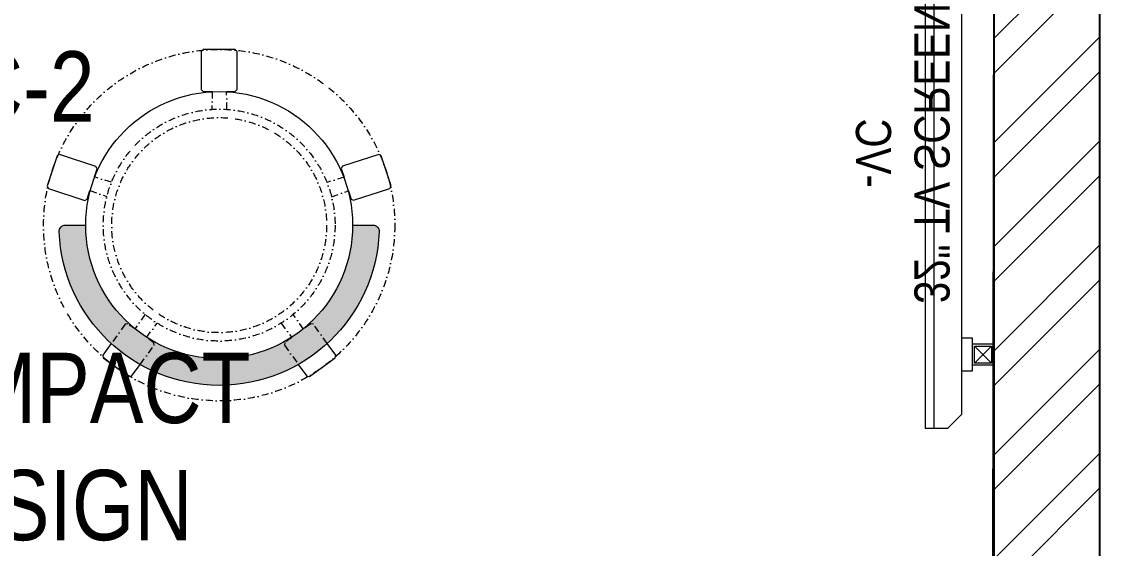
# Model space of a CAD drawing. Header units: millimetres. Extents: x 2038449 to 2043816, y 32056 to 43282.
# Drawn here: x 2042281 to 2043816, y 38844 to 39594 of the extents above; entities that cross this region are included whole.
import ezdxf

# ---------------------------------------------------------------- set-up
doc = ezdxf.new("R2010")
doc.units = ezdxf.units.MM
doc.header["$LTSCALE"] = 40
doc.linetypes.add('CONTINOUS', pattern=[0])
doc.linetypes.add('DASHDOT2', pattern=[0.5, 0.25, -0.125, 0, -0.125])
doc.layers.add('A-CARPET AREA', color=3, linetype='CONTINOUS', lineweight=0, true_color=0x0aff0a)
doc.layers.add('A-WALL', color=1, linetype='Continuous')
for name, color, linetype, lineweight in [('HATCH', 9, 'Continuous', 9), ('LENS-FURNITURE', 13, 'Continuous', 9), ('LENS-TEXT', 31, 'Continuous', 5), ('LK-EQPMT', 3, 'Continuous', 18), ('LN-ELEVATION-1', 81, 'Continuous', 13), ('LN-HATCH', 251, 'Continuous', 0)]:
    doc.layers.add(name, color=color, linetype=linetype, lineweight=lineweight)
doc.styles.add('LK TXT', font='Gill Sans MT Condensed Regular.ttf')
doc.styles.get("Standard").update_dxf_attribs({"font": 'Gill Sans MT Condensed Regular.ttf', "height": 100})

# ---------------------------------------------------------------- blocks, each defined once
blk = doc.blocks.new('A$C75d7f579')
at = {"layer": 'LN-HATCH'}
h = blk.add_hatch(dxfattribs=at)
h.set_pattern_fill('ANSI32', color=256, scale=11, angle=180)
h.set_pattern_definition([(225, (-4754922.427738208, -37144.14399658749), (74.08711299882052, -74.08711299882054), []), (225, (-4754971.819168209, -37144.14399658749), (74.08711299882052, -74.08711299882054), [])])
h.paths.add_polyline_path([(4755.392021908424, 1349.614464389393), (4600.212061069906, 1349.614464389393), (4600.212061069906, -1697.385535610607), (4755.392021908424, -1697.385535610607)])
h.paths.add_polyline_path([(4755.392021908424, -1988.385535610607), (4600.212061069906, -1988.385535610607), (4600.212061069906, -2600.385535610607), (4755.392021908424, -2600.385535610607)])
h.paths.add_polyline_path([(4605.392021908424, 3613.524997727451), (4600.212061069906, 3463.614464389394), (4600.212061069906, 1651.614464389393), (4755.392021908424, 1651.614464389393), (4755.392021908424, 4882.431465541245), (4123.046246908605, 4904.281340119633), (4123.046246908605, 8079.673272491403), (-256.6079780915752, 8079.673272491403), (-256.6079780915752, 7929.673272491402), (2374.646059547551, 7929.673272491402), (3973.046246908605, 7929.673272491402), (3973.046246908605, 4759.374872305838), (4605.392021908424, 4737.52499772745)])
at = {"layer": 'A-WALL'}
for p, q in [((4755.392021908424, 4882.431465541245), (4755.392021908424, -2946.385535610608)), ((4605.392021908424, 3613.524997727451), (4605.392021908424, 4737.52499772745))]:
    blk.add_line(p, q, dxfattribs=at)
blk = doc.blocks.new('32INCH VC FOR CLINIC')
at = {"layer": 'LK-EQPMT'}
for p, q in [((116.8909715171903, 152.5672029328125), (92.58856882341206, 128.264800239267)), ((92.58856882341206, 152.5672029328125), (116.8909715171903, 128.264800239267)), ((627.7052824404091, 152.5672029328125), (652.0076851341872, 128.264800239267))]:
    blk.add_line(p, q, dxfattribs=at)
at = {"layer": 'LK-EQPMT', "ltscale": 12}
for p, q in [((81.46845865808427, 109.7127832833503), (81.46845865808427, 125.2269902919943)), ((81.46845865808427, 125.2269902919943), (128.0110796838999, 125.2269902919943)), ((128.0110796838999, 125.2269902919943), (128.0110796838999, 109.7127832833503)), ((616.9889203161001, 125.2269902919943), (616.9889203161001, 109.7127832833503)), ((616.9889203161001, 125.2269902919943), (663.5315413419156, 125.2269902919943)), ((663.5315413419156, 109.7127832833503), (663.5315413419156, 125.2269902919943)), ((0, 90.30115266077335), (19.41163062304258, 109.7127832833503)), ((725.5883693769574, 109.7127832833503), (19.41163062304258, 109.7127832833503)), ((745, 90.30115266077335), (725.5883693769574, 109.7127832833503)), ((0, 70.88952203796362), (0, 90.30115266077335)), ((745, 70.88952203796362), (745, 90.30115266077335))]:
    blk.add_line(p, q, dxfattribs=at)
at = {"layer": 'LK-EQPMT'}
for points in [[(89.55076848529278, 125.2269999025447), (119.9287718534469, 125.2269999025447), (119.9287718534469, 155.6050032694184), (89.55076848529278, 155.6050032694184)], [(655.0454854704439, 125.2269999025447), (624.6674821041523, 125.2269999025447), (624.6674821041523, 155.6050032694184), (655.0454854704439, 155.6050032694184)], [(92.58856882341206, 128.264800239267), (116.8909715171903, 128.264800239267), (116.8909715171903, 152.5672029328125), (92.58856882341206, 152.5672029328125)], [(652.0076851341872, 128.264800239267), (627.7052824404091, 128.264800239267), (627.7052824404091, 152.5672029328125), (652.0076851341872, 152.5672029328125)]]:
    blk.add_lwpolyline(points, close=True, dxfattribs=at)
at = {"layer": 'LK-EQPMT', "ltscale": 12}
blk.add_lwpolyline([(0, 58.0000000000291), (0, 70.88952203796362), (745, 70.88952203796362), (745, 58.0000000000291)], close=True, dxfattribs=at)
at = {"layer": 'LENS-TEXT', "color": 0, "ltscale": 2, "insert": (391.1996805854142, 25.6359011628374), "char_height": 50, "attachment_point": 5}
blk.add_mtext_dynamic_manual_height_columns('32" TV SCREEN -VC', width=466.4796511627907, gutter_width=12.5, heights=[0], dxfattribs=at)
blk = doc.blocks.new('DOCTOR STOOL')
at = {"layer": 'HATCH'}
h = blk.add_hatch(dxfattribs=at)
h.set_pattern_fill('ANSI36', color=250)
h.set_pattern_definition([(45, (-689.3997257252789, -1.6298145e-09), (1.683798022700465, 6.173926083235043), [7.9375, -1.587499999999999, 0, -1.587499999999999])])
edge = h.paths.add_edge_path()
edge.add_line((227.9999999995508, 37.80991745903158), (227.9999999995508, 9.119999995687976))
edge.add_arc((218.8799999996107, 9.119999995749478), 9.119999999940092, 267.6119845363388, 359.9999999996136, ccw=False)
edge.add_arc((227.9999999996448, 227.809917461127), 228.000000002257, 92.3880154632688, 267.61198453673126, ccw=False)
edge.add_arc((218.8799999994991, 446.4998349263882), 9.120000000051716, -3.4498270906624384e-10, 92.3880154629299, ccw=False)
edge.add_line((227.9999999995508, 446.4998349263331), (227.9999999995508, 417.8099174629896))
edge.add_arc((227.9999999995508, 227.8099174610106), 190.000000001979, 90, 270)
at = {"layer": 'LN-ELEVATION-1', "color": 1, "ltscale": 100}
for p, q in [((280.216825267778, 470.8199351556545), (263.2765658827273, 419.2080985742269)), ((283.7804025793014, 472.6222848009841), (280.216825267778, 470.8199351556545)), ((326.7280946081726, 458.5258082725714), (283.7804025793014, 472.6222848009841)), ((311.5704969359354, 403.3893210494851), (328.5107563209863, 455.0011576309128)), ((328.5107563209863, 455.0011576309128), (326.7280946081726, 458.5258082725714)), ((263.2765658827273, 419.2080985742269), (264.9623320118756, 415.8750283533983)), ((264.9623320118756, 415.8750283533983), (277.1938885417335, 411.860334166498)), ((296.5654050509577, 405.5021315508961), (308.1985000452432, 401.6838669878201)), ((308.1985000452432, 401.6838669878201), (311.5704969359354, 403.3893210494851)), ((39.08480768888887, 393.0010463140122), (12.40669512363752, 356.5114147582037)), ((39.08480768888882, 393.0010463140122), (12.40669512363746, 356.5114147582038)), ((42.98782241378307, 393.6072814048264), (39.08480768888887, 393.0010463140122)), ((42.98782241378307, 393.6072814048264), (39.08480768888882, 393.0010463140122)), ((59.57058497173765, 381.4833769612495), (42.98782241378307, 393.6072814048264)), ((12.40669512363752, 356.5114147582037), (13.0196255484409, 352.5652946645453)), ((12.40669512363746, 356.5114147582038), (13.0196255484409, 352.5652946645454)), ((13.0196255484409, 352.5652946645454), (29.7154459787677, 340.3587319282719)), ((420.8553691428768, 253.2346719447014), (418.2142363802958, 250.5935391821201)), ((418.2142363802958, 250.5935391821201), (418.2142363802958, 237.7199715119894)), ((475.1762128710516, 253.2346719447014), (420.8553691428768, 253.2346719447014)), ((478, 250.4108848157539), (475.1762128710516, 253.2346719447014)), ((478, 205.2089501102255), (478, 250.4108848157539)), ((418.2142363802958, 217.3316809419539), (418.2142363802958, 205.0879869152431)), ((418.2142363802958, 205.0879869152431), (420.8862147285707, 202.4160085669703)), ((420.8862147285707, 202.4160085669703), (475.2070584567457, 202.4160085669703)), ((475.2070584567457, 202.4160085669703), (478, 205.2089501102255)), ((29.80030336598447, 115.1117353337796), (13.14542959810012, 103.0870834562575)), ((13.14542959810012, 103.0870834562575), (12.51589555233795, 99.18775892330295)), ((12.51589555233795, 99.18775892330295), (38.97560726018833, 62.53944985644)), ((38.97560726018833, 62.53944985644), (42.91799640697923, 61.90296316019987)), ((42.91799640697923, 61.90296316019987), (59.68641968664888, 74.00959664677595)), ((308.4479453730848, 53.94595568517189), (296.2044548037813, 49.96780495439072)), ((311.7759667420094, 52.25024394459229), (308.4479453730848, 53.94595568517189)), ((328.5620286722446, 0.5880509189853456), (311.7759667420094, 52.25024394459229)), ((265.1695928365815, 39.88396831355146), (263.4540770094588, 36.51707923991359)), ((263.4540770094588, 36.51707923991359), (280.2401389396941, -15.14511378569341)), ((276.814037965594, 43.66747740659263), (265.1695928365815, 39.88396831355146)), ((326.7490456010059, -2.970128374224428), (328.5620286722446, 0.5880509189853456)), ((280.2401389396941, -15.14511378569341), (283.7594505281909, -16.93829277038793)), ((283.7594505281909, -16.93829277038793), (326.7490456010059, -2.970128374224428))]:
    blk.add_line(p, q, dxfattribs=at)
at = {"layer": 'LN-ELEVATION-1', "linetype": 'DASHDOT2'}
for p, q in [((277.1938885417335, 411.860334166498), (268.7900486169635, 387.6885337123986)), ((289.0238237874953, 381.1105793348574), (296.5654050509577, 405.5021315508961)), ((86.83876787340999, 361.5472027143797), (59.57058497173759, 381.4833769612495)), ((80.19253728373064, 347.929406650394), (87.41874672779522, 357.8132288103797)), ((87.41874672779522, 357.8132288103797), (86.83876787340999, 361.5472027143797)), ((29.71544597876769, 340.3587319282719), (56.87057100806764, 320.505215974099)), ((101.0598051864781, 333.2195324926688), (80.19253728373064, 347.929406650394)), ((60.56143954330456, 321.078499494494), (68.15939944607226, 331.4707923056775)), ((68.15939944607226, 331.4707923056775), (88.55121842376921, 316.0087684583668)), ((56.87057100806764, 320.505215974099), (60.56143954330456, 321.078499494494)), ((418.2142363802958, 237.7199715119894), (392.674698740354, 238.1657657997326)), ((392.6382343793381, 216.8896711079804), (418.2142363802958, 217.3316809419539)), ((88.52282127921524, 139.6559804205055), (68.08455919950495, 124.3556304041746)), ((57.18706371601854, 134.8847017249933), (29.80030336598445, 115.1117353337796)), ((60.91750725147699, 134.282433000881), (57.18706371601854, 134.8847017249933)), ((68.08455919950495, 124.3556304041746), (60.91750725147699, 134.282433000881)), ((80.019187533744, 107.8254447158111), (101.0258646791657, 122.4411888974116)), ((87.55494659853252, 97.38796035055849), (80.019187533744, 107.8254447158111)), ((59.68641968664886, 74.00959664677595), (86.95963052489695, 93.7005814289354)), ((86.95963052489695, 93.7005814289354), (87.55494659853252, 97.38796035055849)), ((268.4902438431725, 67.85511086587476), (276.814037965594, 43.66747740659263)), ((296.2044548037813, 49.96780495439072), (288.7362802880323, 74.39510638930753))]:
    blk.add_line(p, q, dxfattribs=at)
at = {"layer": 'LN-ELEVATION-1', "color": 1, "ltscale": 100}
blk.add_lwpolyline([(228, 37.80991746066138), (228, 9.11999999731779, -0.4264743413925903), (218.5, 0.0079201031476259, -0.959166304662544), (218.5, 455.611914822366, -0.4264743413925903), (228, 446.4998349279631), (228, 417.8099174646193)], format="xyb", dxfattribs=at)
at = {"layer": 'LN-ELEVATION-1', "linetype": 'DASHDOT2'}
for radius in [250, 165, 153]:
    blk.add_circle((228, 227.8099174629897), radius, dxfattribs=at)
at = {"layer": 'LN-ELEVATION-1', "color": 1, "ltscale": 100}
blk.add_circle((228, 227.8099174629897), 190, dxfattribs=at)

msp = doc.modelspace()

# ---------------------------------------------------------------- linework, layer by layer
at = {"layer": 'A-CARPET AREA'}
msp.add_lwpolyline([(2043660.956932597, 36853.88502157951), (2043666.136893436, 39939.79555491757), (2043033.791118435, 39961.64542949596), (2043033.791118435, 41531.94382968152), (2042337.141855242, 41531.94382968152), (2042337.141855242, 41681.94382968152), (2043033.791118435, 41681.94382968152), (2043033.791118435, 43131.94382968152), (2041437.141855243, 43131.94382968152), (2041437.141855243, 41481.94382968152), (2041287.141855243, 41481.94382968152), (2041287.141855243, 43131.94382968152), (2038804.136893435, 43131.94382968152), (2038804.136893435, 42578.09395510313), (2038629.141855243, 42578.09395510313), (2038629.141855243, 40608.56724196819), (2038979.141855243, 40608.59201703883), (2038979.141855242, 40101.74848918669), (2038804.136893435, 40107.79555491756), (2038803.767582761, 40006.27637784375), (2038629.06903738, 40003.91424271509), (2038600.506037817, 39126.67397908709), (2038800.580854687, 39130.28217423038), (2038798.956932597, 38683.88502157951)], dxfattribs=at)

# ---------------------------------------------------------------- block references
at = {"xscale": -1, "rotation": 270}
msp.add_blockref('32INCH VC FOR CLINIC', (2043510.079631932, 39015.32169101986), dxfattribs=at)
at = {"layer": 'A-CARPET AREA'}
msp.add_blockref('A$C75d7f579', (2039060.744871527, 35202.27055719012), dxfattribs=at)
at = {"layer": 'LENS-FURNITURE', "rotation": 90.00000000000006}
msp.add_blockref('DOCTOR STOOL', (2042790.631565423, 39076.2344821762), dxfattribs=at)

# ---------------------------------------------------------------- texts
at = {"layer": 'LENS-TEXT', "color": 0, "linetype": 'Continuous', "ltscale": 3, "char_height": 100, "attachment_point": 5, "style": 'LK TXT'}
for s, insert in [('CLINIC-2', (2042146.858120308, 39500.89374125051)), ('CLINIC COMPACT ROC- MINSIGN', (2042117.714955718, 38988.51499657854))]:
    msp.add_mtext_dynamic_manual_height_columns(s, width=1062.369003795761, gutter_width=0.9999999999999992, heights=[0], dxfattribs=dict(at, insert=insert))

doc.saveas('drawing.dxf')
